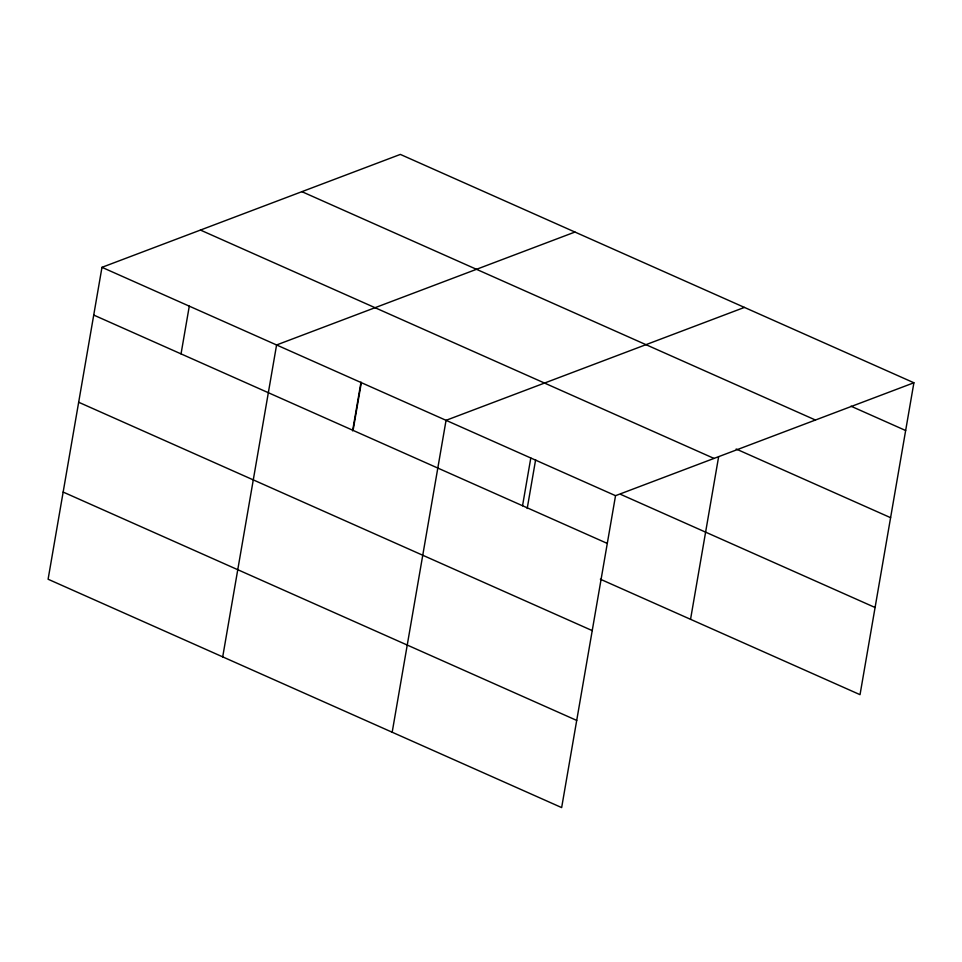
<?xml version="1.0" encoding="UTF-8"?>
<svg xmlns="http://www.w3.org/2000/svg" width="962" height="962" viewBox="0 0 962 962"><rect width="100%" height="100%" fill="white"/><g stroke="black" fill="none" stroke-linecap="round" stroke-linejoin="round"><path stroke-width="1.44" d="M913.9 382.768L400.348 154.413L101.972 267.328L48.1 579.232L561.652 807.587L615.536 495.683L913.9 382.768L860.028 694.672L600.348 579.208M181.036 353.884L189.286 306.144M222.703 656.878L276.587 344.961L574.951 232.046M352.597 430.856L361.015 382.094M353.078 430.387L361.327 382.648M392.183 732.238L446.055 420.322L744.432 307.407M522.546 505.747L530.796 458.008M527.2 508.501L535.63 459.74M690.548 619.312L718.578 457.046M850.985 406.192L905.651 430.507M301.888 191.666L815.439 420.021M736.158 449.013L890.596 517.676M200.433 230.062L713.996 458.417M620.875 494.468L875.083 607.503M101.972 267.328L615.536 495.683M93.735 315.067L607.287 543.422M78.668 402.248L592.231 630.603M63.155 492.063L576.719 720.418"/></g></svg>
